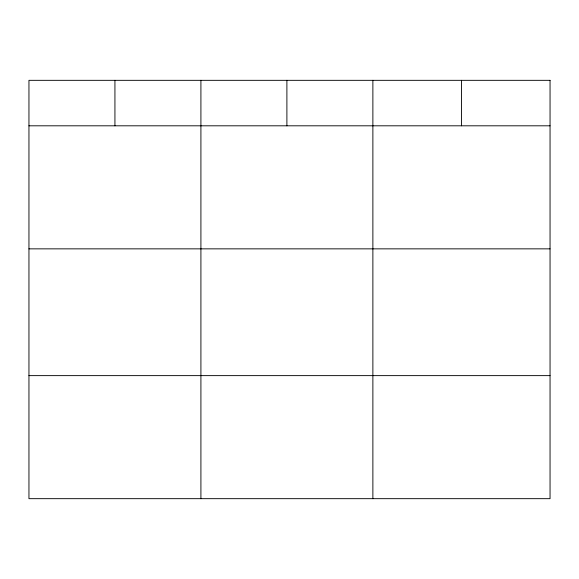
<?xml version="1.0" encoding="UTF-8"?>
<svg xmlns="http://www.w3.org/2000/svg" width="579" height="579" viewBox="0 0 579 579"><rect width="100%" height="100%" fill="white"/><g stroke="black" fill="none" stroke-linecap="round" stroke-linejoin="round"><path stroke-width="0.87" d="M28.95 125.809L550.05 125.809M28.95 248.854L550.05 248.854M28.95 375.626L550.05 375.626M461.463 80.329L461.463 125.809M372.876 80.329L372.876 498.671M286.894 80.329L286.894 125.809M200.913 80.329L200.913 498.671M114.932 80.329L114.932 125.809M550.05 80.329L28.95 80.329L28.95 498.671L550.05 498.671L550.05 80.329"/></g></svg>
